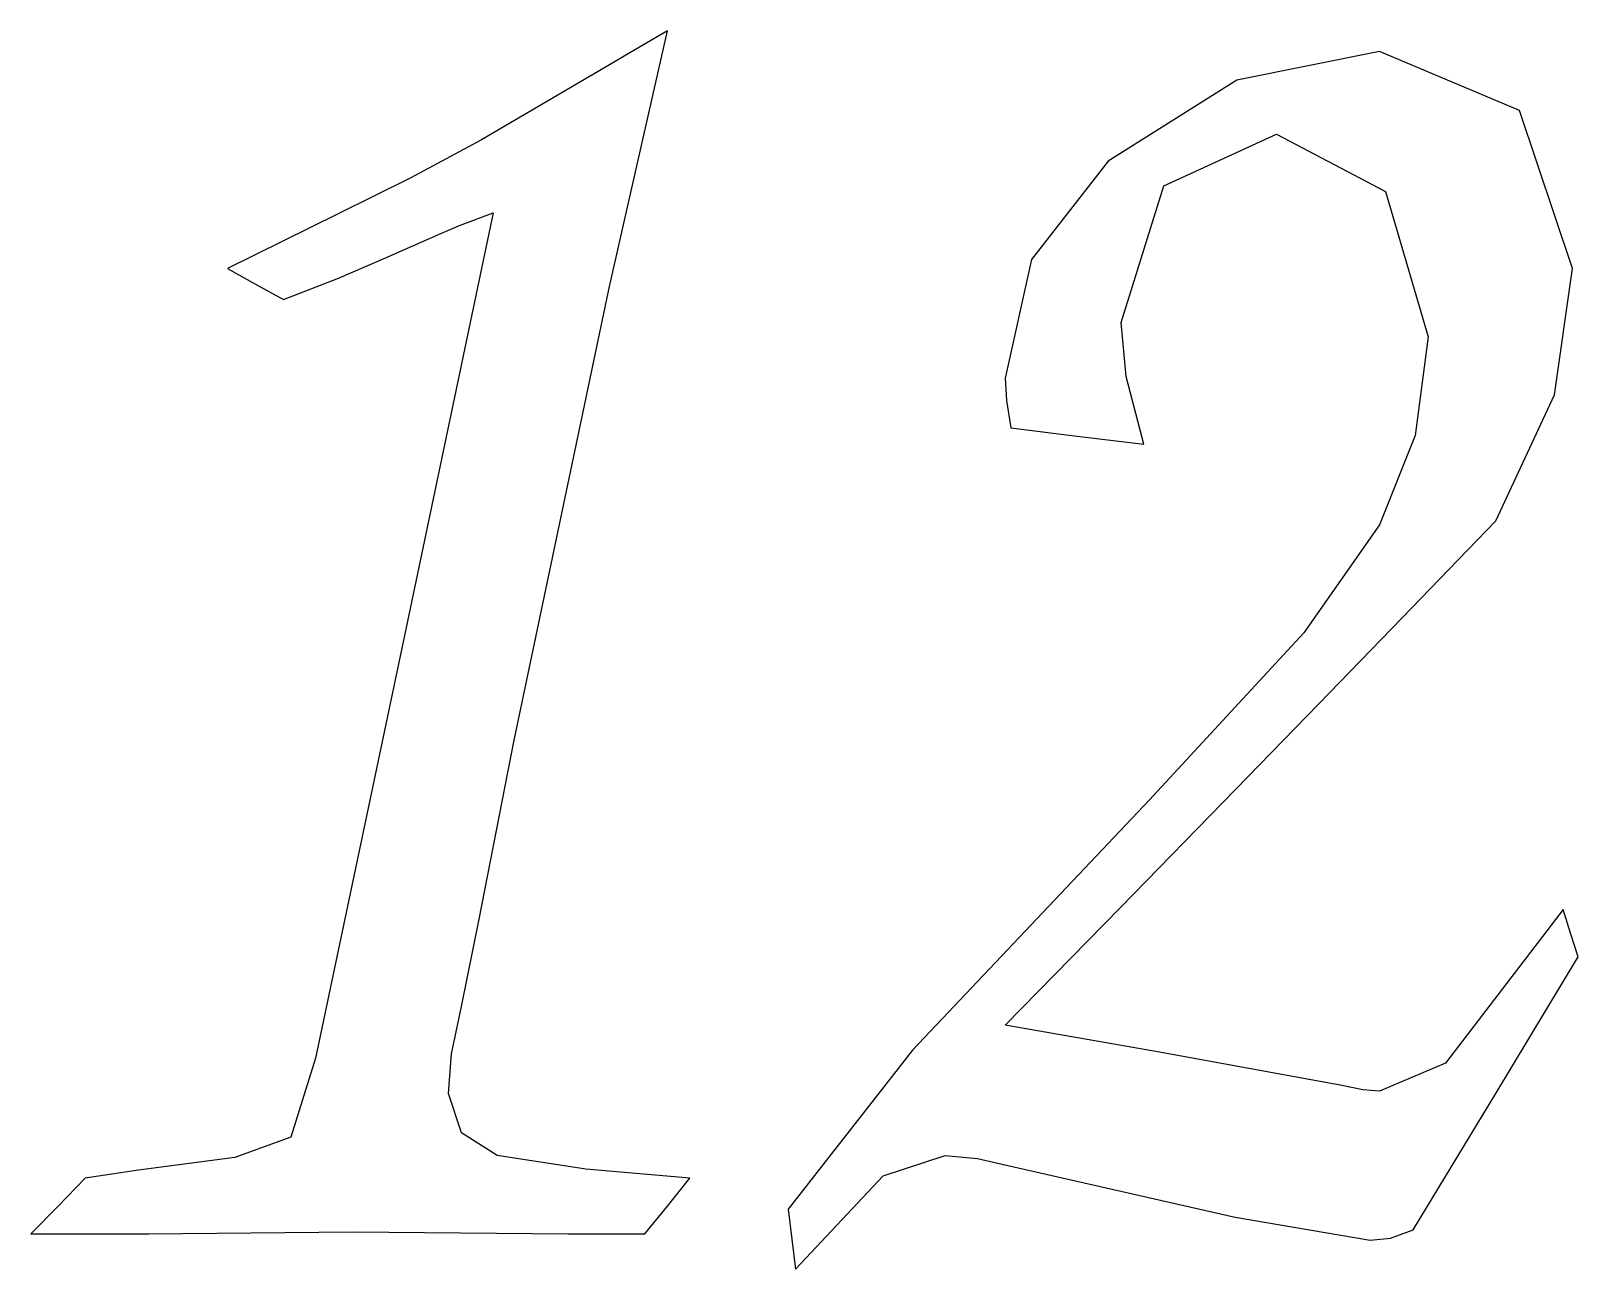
# Model space of a CAD drawing. Extents: x 5.25 to 14.08, y 6.5 to 13.56.
import ezdxf

# ---------------------------------------------------------------- set-up
doc = ezdxf.new("R2010")
doc.units = 0
doc.layers.add('Layer_1', color=7, linetype='CONTINUOUS')

msp = doc.modelspace()

# ---------------------------------------------------------------- linework, layer by layer
at = {"layer": 'Layer_1', "color": 7}
for points in [[(5.25, 6.700487), (5.586391, 6.700487), (5.922783, 6.700487), (6.504793, 6.706389), (7.086804, 6.712291), (7.700851, 6.706389), (8.314899, 6.700487), (8.533821, 6.700487), (8.752742, 6.700487), (8.880891, 6.859702), (9.00904, 7.018915), (8.415016, 7.070518), (7.909094, 7.148647), (7.706191, 7.276902), (7.631438, 7.502458), (7.648792, 7.728011), (7.706192, 7.997793), (7.807643, 8.496077), (8.005206, 9.507387), (8.551175, 12.106423), (8.880892, 13.564419), (8.699347, 13.458277), (8.517803, 13.352133), (7.819657, 12.9423), (7.417856, 12.727065), (7.002706, 12.520675), (6.371305, 12.208142), (6.531492, 12.119692), (6.691678, 12.031238), (7.004041, 12.153597), (7.268349, 12.267112), (7.428535, 12.337875), (7.588722, 12.408637), (7.694178, 12.454335), (7.887736, 12.526574), (7.38048, 10.114763), (6.873222, 7.702949), (6.731724, 7.251841), (6.414022, 7.136852), (5.862713, 7.064616), (5.559694, 7.018915), (5.404847, 6.859702), (5.25, 6.700487)], [(9.611908, 6.499992), (10.111156, 7.032184), (10.466236, 7.148647), (10.65045, 7.130971), (10.882721, 7.077897), (12.118825, 6.796322), (12.89039, 6.665116), (13.00519, 6.67692), (13.136009, 6.724092), (13.605889, 7.502476), (14.075769, 8.28086), (14.033053, 8.416488), (13.990336, 8.552114), (13.318889, 7.674958), (12.943785, 7.514268), (12.847674, 7.523106), (12.719524, 7.549651), (11.687657, 7.73835), (10.807967, 7.891666), (11.464731, 8.563906), (12.121495, 9.236148), (12.596715, 9.725587), (13.071935, 10.215027), (13.338912, 10.492179), (13.605889, 10.769329), (13.940945, 11.488746), (14.043732, 12.20816), (13.742047, 13.11038), (12.943785, 13.4465), (12.129505, 13.284336), (11.395317, 12.821433), (10.957474, 12.259757), (10.807967, 11.583096), (10.815975, 11.454838), (10.840003, 11.300047), (11.21911, 11.252872), (11.598218, 11.205697), (11.498102, 11.593414), (11.470069, 11.901524), (11.713019, 12.681382), (12.356434, 12.974752), (12.977156, 12.648951), (13.22144, 11.81897), (13.146687, 11.25582), (12.943784, 10.745742), (12.511281, 10.129521), (11.630256, 9.177181), (10.279351, 7.748668), (9.569191, 6.842029), (9.590549, 6.671021), (9.611907, 6.50001)]]:
    msp.add_lwpolyline(points, dxfattribs=at)

doc.saveas('drawing.dxf')
